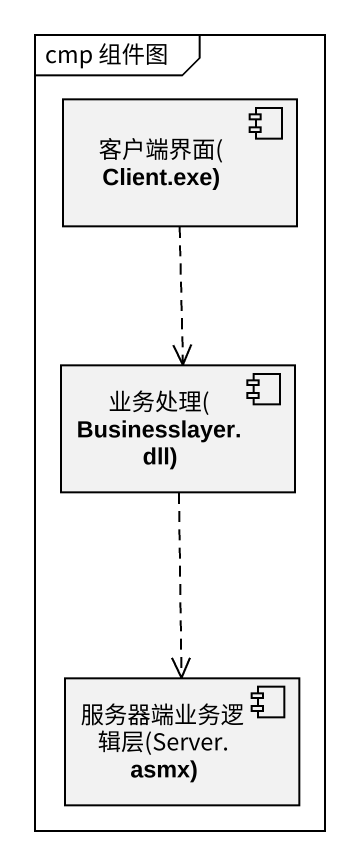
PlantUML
@startuml
mainframe cmp 组件图
component "客户端界面(Client.exe)" as 客户端界面_Client_exe
component "业务处理(Businesslayer.dll)" as 业务处理_Businesslayer_dll
component "服务器端业务逻辑层(Server.asmx)" as 服务器端业务逻辑层_Server_asmx
客户端界面_Client_exe ..> 业务处理_Businesslayer_dll
业务处理_Businesslayer_dll ..> 服务器端业务逻辑层_Server_asmx
@enduml
